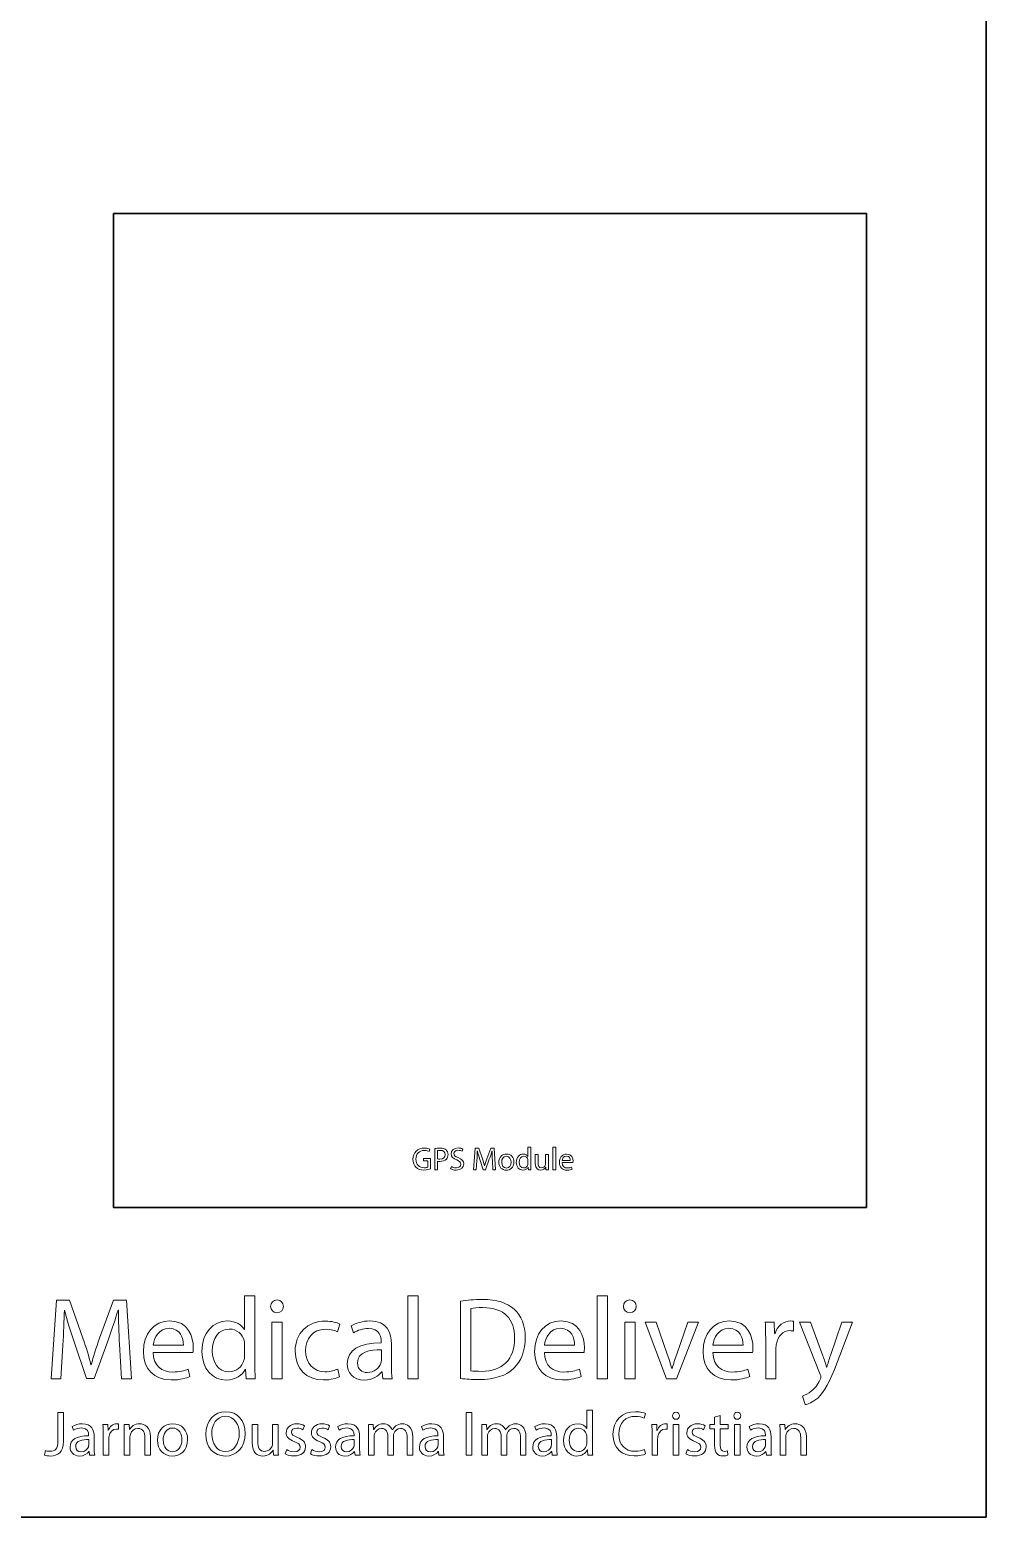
# Model space of a CAD drawing. Header units: inches. Extents: x -1.4 to 80.6, y -99 to -0.2.
# Drawn here: x 48.88 to 80.63, y -98.95 to -49.57 of the extents above; entities that cross this region are included whole.
import ezdxf

# ---------------------------------------------------------------- set-up
doc = ezdxf.new("R2010")
doc.units = ezdxf.units.IN
doc.header["$MEASUREMENT"] = 0
doc.layers.add('Laag 1', color=7, linetype='Continuous')

msp = doc.modelspace()

# ---------------------------------------------------------------- linework, layer by layer
at = {"layer": 'Laag 1', "color": 7, "lineweight": 35, "true_color": 0xffffff}
msp.add_lwpolyline([(80.635, -98.954), (-1.411, -98.954), (-1.411, -0.176), (80.635, -0.176), (80.635, -98.954)], dxfattribs=at)
at = {"layer": 'Laag 1', "color": 1, "lineweight": 35, "true_color": 0xff0000}
msp.add_lwpolyline([(76.661, -88.67), (51.661, -88.67), (51.661, -55.67), (76.661, -55.67), (76.661, -88.67)], dxfattribs=at)
at = {"layer": 'Laag 1', "color": 1, "lineweight": 18, "true_color": 0xff0000}
for points in [[(66.248, -86.667), (66.342, -86.667), (66.342, -87.42), (66.248, -87.42), (66.248, -86.667)], [(61.433, -91.602), (61.775, -91.602), (61.775, -94.358), (61.433, -94.358), (61.433, -91.602)], [(67.715, -91.602), (68.057, -91.602), (68.057, -94.358), (67.715, -94.358), (67.715, -91.602)], [(56.916, -94.358), (56.916, -92.48), (57.258, -92.48), (57.258, -94.358), (56.916, -94.358)], [(68.631, -94.358), (68.631, -92.48), (68.973, -92.48), (68.973, -94.358), (68.631, -94.358)], [(63.553, -95.472), (63.553, -96.898), (63.369, -96.898), (63.369, -95.472), (63.553, -95.472)], [(70.24, -96.898), (70.24, -95.874), (70.426, -95.874), (70.426, -96.898), (70.24, -96.898)], [(72.274, -96.898), (72.274, -95.874), (72.46, -95.874), (72.46, -96.898), (72.274, -96.898)]]:
    msp.add_lwpolyline(points, dxfattribs=at)
for points, knots in [([(62.185, -87.388), (62.143, -87.403), (62.062, -87.427), (61.965, -87.427), (61.857, -87.427), (61.768, -87.4), (61.698, -87.333), (61.636, -87.273), (61.598, -87.178), (61.598, -87.067), (61.599, -86.853), (61.745, -86.698), (61.985, -86.698), (62.068, -86.698), (62.132, -86.715), (62.163, -86.73), (62.163, -86.73), (62.141, -86.806), (62.141, -86.806), (62.103, -86.789), (62.055, -86.775), (61.983, -86.775), (61.809, -86.775), (61.696, -86.883), (61.696, -87.062), (61.696, -87.244), (61.805, -87.351), (61.971, -87.351), (62.032, -87.351), (62.073, -87.342), (62.094, -87.332), (62.094, -87.332), (62.094, -87.119), (62.094, -87.119), (62.094, -87.119), (61.949, -87.119), (61.949, -87.119), (61.949, -87.119), (61.949, -87.044), (61.949, -87.044), (61.949, -87.044), (62.185, -87.044), (62.185, -87.044), (62.185, -87.044), (62.185, -87.388), (62.185, -87.388)], [0, 0, 0, 0, 1, 1, 1, 2, 2, 2, 3, 3, 3, 4, 4, 4, 5, 5, 5, 6, 6, 6, 7, 7, 7, 8, 8, 8, 9, 9, 9, 10, 10, 10, 11, 11, 11, 12, 12, 12, 13, 13, 13, 14, 14, 14, 15, 15, 15, 15]), ([(62.324, -86.713), (62.369, -86.706), (62.427, -86.7), (62.501, -86.7), (62.592, -86.7), (62.659, -86.721), (62.702, -86.759), (62.741, -86.793), (62.764, -86.845), (62.764, -86.908), (62.764, -86.973), (62.745, -87.024), (62.709, -87.061), (62.66, -87.113), (62.581, -87.14), (62.491, -87.14), (62.463, -87.14), (62.438, -87.139), (62.416, -87.133), (62.416, -87.133), (62.416, -87.42), (62.416, -87.42), (62.416, -87.42), (62.324, -87.42), (62.324, -87.42), (62.324, -87.42), (62.324, -86.713), (62.324, -86.713)], [0, 0, 0, 0, 1, 1, 1, 2, 2, 2, 3, 3, 3, 4, 4, 4, 5, 5, 5, 6, 6, 6, 7, 7, 7, 8, 8, 8, 9, 9, 9, 9]), ([(62.416, -87.058), (62.437, -87.063), (62.462, -87.065), (62.493, -87.065), (62.604, -87.065), (62.672, -87.011), (62.672, -86.913), (62.672, -86.818), (62.605, -86.773), (62.503, -86.773), (62.463, -86.773), (62.432, -86.776), (62.416, -86.78), (62.416, -86.78), (62.416, -87.058), (62.416, -87.058)], [0, 0, 0, 0, 1, 1, 1, 2, 2, 2, 3, 3, 3, 4, 4, 4, 5, 5, 5, 5]), ([(62.875, -87.307), (62.916, -87.333), (62.976, -87.354), (63.04, -87.354), (63.134, -87.354), (63.189, -87.304), (63.189, -87.232), (63.189, -87.165), (63.151, -87.127), (63.055, -87.09), (62.938, -87.049), (62.866, -86.988), (62.866, -86.887), (62.866, -86.776), (62.958, -86.693), (63.097, -86.693), (63.17, -86.693), (63.223, -86.71), (63.255, -86.728), (63.255, -86.728), (63.23, -86.804), (63.23, -86.804), (63.206, -86.791), (63.159, -86.77), (63.094, -86.77), (62.997, -86.77), (62.959, -86.828), (62.959, -86.877), (62.959, -86.944), (63.003, -86.976), (63.101, -87.014), (63.222, -87.061), (63.284, -87.12), (63.284, -87.225), (63.284, -87.335), (63.202, -87.43), (63.034, -87.43), (62.965, -87.43), (62.889, -87.41), (62.851, -87.384), (62.851, -87.384), (62.875, -87.307), (62.875, -87.307)], [0, 0, 0, 0, 1, 1, 1, 2, 2, 2, 3, 3, 3, 4, 4, 4, 5, 5, 5, 6, 6, 6, 7, 7, 7, 8, 8, 8, 9, 9, 9, 10, 10, 10, 11, 11, 11, 12, 12, 12, 13, 13, 13, 14, 14, 14, 14]), ([(64.236, -87.106), (64.23, -87.006), (64.224, -86.886), (64.225, -86.797), (64.225, -86.797), (64.222, -86.797), (64.222, -86.797), (64.197, -86.881), (64.168, -86.97), (64.132, -87.069), (64.132, -87.069), (64.006, -87.416), (64.006, -87.416), (64.006, -87.416), (63.935, -87.416), (63.935, -87.416), (63.935, -87.416), (63.82, -87.075), (63.82, -87.075), (63.786, -86.974), (63.757, -86.882), (63.737, -86.797), (63.737, -86.797), (63.735, -86.797), (63.735, -86.797), (63.733, -86.886), (63.728, -87.006), (63.721, -87.113), (63.721, -87.113), (63.702, -87.42), (63.702, -87.42), (63.702, -87.42), (63.614, -87.42), (63.614, -87.42), (63.614, -87.42), (63.664, -86.705), (63.664, -86.705), (63.664, -86.705), (63.782, -86.705), (63.782, -86.705), (63.782, -86.705), (63.904, -87.051), (63.904, -87.051), (63.933, -87.139), (63.958, -87.217), (63.976, -87.291), (63.976, -87.291), (63.979, -87.291), (63.979, -87.291), (63.997, -87.219), (64.022, -87.141), (64.054, -87.051), (64.054, -87.051), (64.182, -86.705), (64.182, -86.705), (64.182, -86.705), (64.299, -86.705), (64.299, -86.705), (64.299, -86.705), (64.344, -87.42), (64.344, -87.42), (64.344, -87.42), (64.254, -87.42), (64.254, -87.42), (64.254, -87.42), (64.236, -87.106), (64.236, -87.106)], [0, 0, 0, 0, 1, 1, 1, 2, 2, 2, 3, 3, 3, 4, 4, 4, 5, 5, 5, 6, 6, 6, 7, 7, 7, 8, 8, 8, 9, 9, 9, 10, 10, 10, 11, 11, 11, 12, 12, 12, 13, 13, 13, 14, 14, 14, 15, 15, 15, 16, 16, 16, 17, 17, 17, 18, 18, 18, 19, 19, 19, 20, 20, 20, 21, 21, 21, 22, 22, 22, 22]), ([(64.952, -87.159), (64.952, -87.349), (64.82, -87.431), (64.696, -87.431), (64.557, -87.431), (64.45, -87.329), (64.45, -87.167), (64.45, -86.996), (64.563, -86.895), (64.705, -86.895), (64.852, -86.895), (64.952, -87.002), (64.952, -87.159)], [0, 0, 0, 0, 1, 1, 1, 2, 2, 2, 3, 3, 3, 4, 4, 4, 4]), ([(65.512, -86.667), (65.512, -86.667), (65.512, -87.287), (65.512, -87.287), (65.512, -87.333), (65.513, -87.384), (65.516, -87.42), (65.516, -87.42), (65.432, -87.42), (65.432, -87.42), (65.432, -87.42), (65.428, -87.33), (65.428, -87.33), (65.428, -87.33), (65.426, -87.33), (65.426, -87.33), (65.397, -87.388), (65.335, -87.431), (65.251, -87.431), (65.127, -87.431), (65.031, -87.326), (65.031, -87.171), (65.03, -87), (65.136, -86.895), (65.261, -86.895), (65.34, -86.895), (65.393, -86.932), (65.416, -86.973), (65.416, -86.973), (65.418, -86.973), (65.418, -86.973), (65.418, -86.973), (65.418, -86.667), (65.418, -86.667), (65.418, -86.667), (65.512, -86.667), (65.512, -86.667)], [0, 0, 0, 0, 1, 1, 1, 2, 2, 2, 3, 3, 3, 4, 4, 4, 5, 5, 5, 6, 6, 6, 7, 7, 7, 8, 8, 8, 9, 9, 9, 10, 10, 10, 11, 11, 11, 12, 12, 12, 12]), ([(66.095, -87.28), (66.095, -87.333), (66.096, -87.379), (66.099, -87.42), (66.099, -87.42), (66.016, -87.42), (66.016, -87.42), (66.016, -87.42), (66.011, -87.336), (66.011, -87.336), (66.011, -87.336), (66.009, -87.336), (66.009, -87.336), (65.984, -87.377), (65.93, -87.431), (65.839, -87.431), (65.759, -87.431), (65.662, -87.387), (65.662, -87.206), (65.662, -87.206), (65.662, -86.906), (65.662, -86.906), (65.662, -86.906), (65.756, -86.906), (65.756, -86.906), (65.756, -86.906), (65.756, -87.191), (65.756, -87.191), (65.756, -87.288), (65.785, -87.354), (65.87, -87.354), (65.933, -87.354), (65.976, -87.31), (65.993, -87.269), (65.998, -87.255), (66.001, -87.238), (66.001, -87.221), (66.001, -87.221), (66.001, -86.906), (66.001, -86.906), (66.001, -86.906), (66.095, -86.906), (66.095, -86.906), (66.095, -86.906), (66.095, -87.28), (66.095, -87.28)], [0, 0, 0, 0, 1, 1, 1, 2, 2, 2, 3, 3, 3, 4, 4, 4, 5, 5, 5, 6, 6, 6, 7, 7, 7, 8, 8, 8, 9, 9, 9, 10, 10, 10, 11, 11, 11, 12, 12, 12, 13, 13, 13, 14, 14, 14, 15, 15, 15, 15]), ([(66.55, -87.18), (66.552, -87.306), (66.633, -87.358), (66.726, -87.358), (66.793, -87.358), (66.833, -87.347), (66.868, -87.332), (66.868, -87.332), (66.884, -87.398), (66.884, -87.398), (66.851, -87.413), (66.795, -87.43), (66.713, -87.43), (66.555, -87.43), (66.461, -87.326), (66.461, -87.172), (66.461, -87.017), (66.552, -86.895), (66.702, -86.895), (66.869, -86.895), (66.914, -87.042), (66.914, -87.136), (66.914, -87.156), (66.912, -87.171), (66.911, -87.18), (66.911, -87.18), (66.55, -87.18), (66.55, -87.18)], [0, 0, 0, 0, 1, 1, 1, 2, 2, 2, 3, 3, 3, 4, 4, 4, 5, 5, 5, 6, 6, 6, 7, 7, 7, 8, 8, 8, 9, 9, 9, 9]), ([(64.545, -87.164), (64.545, -87.276), (64.609, -87.361), (64.701, -87.361), (64.79, -87.361), (64.857, -87.278), (64.857, -87.162), (64.857, -87.075), (64.813, -86.965), (64.703, -86.965), (64.592, -86.965), (64.545, -87.067), (64.545, -87.164)], [0, 0, 0, 0, 1, 1, 1, 2, 2, 2, 3, 3, 3, 4, 4, 4, 4]), ([(65.418, -87.115), (65.418, -87.104), (65.417, -87.088), (65.414, -87.076), (65.4, -87.017), (65.35, -86.968), (65.28, -86.968), (65.183, -86.968), (65.126, -87.053), (65.126, -87.166), (65.126, -87.27), (65.177, -87.356), (65.277, -87.356), (65.34, -87.356), (65.397, -87.315), (65.414, -87.245), (65.417, -87.232), (65.418, -87.219), (65.418, -87.204), (65.418, -87.204), (65.418, -87.115), (65.418, -87.115)], [0, 0, 0, 0, 1, 1, 1, 2, 2, 2, 3, 3, 3, 4, 4, 4, 5, 5, 5, 6, 6, 6, 7, 7, 7, 7]), ([(66.824, -87.113), (66.825, -87.054), (66.799, -86.961), (66.694, -86.961), (66.6, -86.961), (66.559, -87.049), (66.551, -87.113), (66.551, -87.113), (66.824, -87.113), (66.824, -87.113)], [0, 0, 0, 0, 1, 1, 1, 2, 2, 2, 3, 3, 3, 3]), ([(51.856, -93.209), (51.837, -92.844), (51.814, -92.406), (51.818, -92.08), (51.818, -92.08), (51.806, -92.08), (51.806, -92.08), (51.717, -92.387), (51.608, -92.712), (51.476, -93.073), (51.476, -93.073), (51.014, -94.343), (51.014, -94.343), (51.014, -94.343), (50.758, -94.343), (50.758, -94.343), (50.758, -94.343), (50.335, -93.097), (50.335, -93.097), (50.211, -92.728), (50.106, -92.39), (50.032, -92.08), (50.032, -92.08), (50.025, -92.08), (50.025, -92.08), (50.017, -92.406), (49.997, -92.844), (49.974, -93.236), (49.974, -93.236), (49.904, -94.358), (49.904, -94.358), (49.904, -94.358), (49.582, -94.358), (49.582, -94.358), (49.582, -94.358), (49.764, -91.742), (49.764, -91.742), (49.764, -91.742), (50.195, -91.742), (50.195, -91.742), (50.195, -91.742), (50.642, -93.008), (50.642, -93.008), (50.75, -93.33), (50.84, -93.617), (50.905, -93.889), (50.905, -93.889), (50.917, -93.889), (50.917, -93.889), (50.983, -93.625), (51.076, -93.337), (51.193, -93.008), (51.193, -93.008), (51.659, -91.742), (51.659, -91.742), (51.659, -91.742), (52.089, -91.742), (52.089, -91.742), (52.089, -91.742), (52.252, -94.358), (52.252, -94.358), (52.252, -94.358), (51.922, -94.358), (51.922, -94.358), (51.922, -94.358), (51.856, -93.209), (51.856, -93.209)], [0, 0, 0, 0, 1, 1, 1, 2, 2, 2, 3, 3, 3, 4, 4, 4, 5, 5, 5, 6, 6, 6, 7, 7, 7, 8, 8, 8, 9, 9, 9, 10, 10, 10, 11, 11, 11, 12, 12, 12, 13, 13, 13, 14, 14, 14, 15, 15, 15, 16, 16, 16, 17, 17, 17, 18, 18, 18, 19, 19, 19, 20, 20, 20, 21, 21, 21, 22, 22, 22, 22]), ([(56.35, -91.602), (56.35, -91.602), (56.35, -93.873), (56.35, -93.873), (56.35, -94.04), (56.354, -94.23), (56.365, -94.358), (56.365, -94.358), (56.059, -94.358), (56.059, -94.358), (56.059, -94.358), (56.043, -94.032), (56.043, -94.032), (56.043, -94.032), (56.036, -94.032), (56.036, -94.032), (55.931, -94.242), (55.702, -94.401), (55.395, -94.401), (54.941, -94.401), (54.592, -94.017), (54.592, -93.446), (54.588, -92.821), (54.976, -92.437), (55.434, -92.437), (55.721, -92.437), (55.915, -92.573), (56.001, -92.724), (56.001, -92.724), (56.008, -92.724), (56.008, -92.724), (56.008, -92.724), (56.008, -91.602), (56.008, -91.602), (56.008, -91.602), (56.35, -91.602), (56.35, -91.602)], [0, 0, 0, 0, 1, 1, 1, 2, 2, 2, 3, 3, 3, 4, 4, 4, 5, 5, 5, 6, 6, 6, 7, 7, 7, 8, 8, 8, 9, 9, 9, 10, 10, 10, 11, 11, 11, 12, 12, 12, 12]), ([(57.296, -91.952), (57.301, -92.068), (57.215, -92.162), (57.079, -92.162), (56.959, -92.162), (56.873, -92.068), (56.873, -91.952), (56.873, -91.832), (56.963, -91.739), (57.087, -91.739), (57.215, -91.739), (57.296, -91.832), (57.296, -91.952)], [0, 0, 0, 0, 1, 1, 1, 2, 2, 2, 3, 3, 3, 4, 4, 4, 4]), ([(63.183, -91.777), (63.389, -91.746), (63.633, -91.723), (63.901, -91.723), (64.386, -91.723), (64.732, -91.835), (64.961, -92.049), (65.194, -92.263), (65.329, -92.565), (65.329, -92.988), (65.329, -93.415), (65.197, -93.764), (64.953, -94.005), (64.709, -94.25), (64.305, -94.382), (63.796, -94.382), (63.556, -94.382), (63.354, -94.37), (63.183, -94.35), (63.183, -94.35), (63.183, -91.777), (63.183, -91.777)], [0, 0, 0, 0, 1, 1, 1, 2, 2, 2, 3, 3, 3, 4, 4, 4, 5, 5, 5, 6, 6, 6, 7, 7, 7, 7]), ([(69.011, -91.952), (69.016, -92.068), (68.93, -92.162), (68.794, -92.162), (68.674, -92.162), (68.588, -92.068), (68.588, -91.952), (68.588, -91.832), (68.678, -91.739), (68.802, -91.739), (68.93, -91.739), (69.011, -91.832), (69.011, -91.952)], [0, 0, 0, 0, 1, 1, 1, 2, 2, 2, 3, 3, 3, 4, 4, 4, 4]), ([(63.521, -94.09), (63.606, -94.106), (63.73, -94.11), (63.862, -94.11), (64.584, -94.11), (64.976, -93.706), (64.976, -93), (64.98, -92.383), (64.631, -91.991), (63.917, -91.991), (63.742, -91.991), (63.61, -92.006), (63.521, -92.025), (63.521, -92.025), (63.521, -94.09), (63.521, -94.09)], [0, 0, 0, 0, 1, 1, 1, 2, 2, 2, 3, 3, 3, 4, 4, 4, 5, 5, 5, 5]), ([(52.974, -93.481), (52.981, -93.943), (53.276, -94.133), (53.618, -94.133), (53.862, -94.133), (54.01, -94.09), (54.138, -94.036), (54.138, -94.036), (54.196, -94.281), (54.196, -94.281), (54.076, -94.335), (53.87, -94.397), (53.571, -94.397), (52.993, -94.397), (52.648, -94.017), (52.648, -93.45), (52.648, -92.883), (52.981, -92.437), (53.529, -92.437), (54.142, -92.437), (54.305, -92.976), (54.305, -93.322), (54.305, -93.392), (54.297, -93.446), (54.293, -93.481), (54.293, -93.481), (52.974, -93.481), (52.974, -93.481)], [0, 0, 0, 0, 1, 1, 1, 2, 2, 2, 3, 3, 3, 4, 4, 4, 5, 5, 5, 6, 6, 6, 7, 7, 7, 8, 8, 8, 9, 9, 9, 9]), ([(53.975, -93.236), (53.979, -93.019), (53.886, -92.681), (53.502, -92.681), (53.156, -92.681), (53.005, -93), (52.977, -93.236), (52.977, -93.236), (53.975, -93.236), (53.975, -93.236)], [0, 0, 0, 0, 1, 1, 1, 2, 2, 2, 3, 3, 3, 3]), ([(56.008, -93.244), (56.008, -93.202), (56.005, -93.143), (55.993, -93.101), (55.942, -92.883), (55.756, -92.705), (55.5, -92.705), (55.147, -92.705), (54.937, -93.015), (54.937, -93.431), (54.937, -93.811), (55.123, -94.125), (55.492, -94.125), (55.721, -94.125), (55.931, -93.974), (55.993, -93.718), (56.005, -93.671), (56.008, -93.625), (56.008, -93.57), (56.008, -93.57), (56.008, -93.244), (56.008, -93.244)], [0, 0, 0, 0, 1, 1, 1, 2, 2, 2, 3, 3, 3, 4, 4, 4, 5, 5, 5, 6, 6, 6, 7, 7, 7, 7]), ([(59.163, -94.288), (59.074, -94.335), (58.876, -94.397), (58.624, -94.397), (58.057, -94.397), (57.688, -94.013), (57.688, -93.438), (57.688, -92.86), (58.084, -92.441), (58.698, -92.441), (58.899, -92.441), (59.078, -92.491), (59.171, -92.538), (59.171, -92.538), (59.093, -92.802), (59.093, -92.802), (59.012, -92.755), (58.884, -92.712), (58.698, -92.712), (58.267, -92.712), (58.034, -93.031), (58.034, -93.423), (58.034, -93.858), (58.313, -94.125), (58.686, -94.125), (58.88, -94.125), (59.008, -94.075), (59.105, -94.032), (59.105, -94.032), (59.163, -94.288), (59.163, -94.288)], [0, 0, 0, 0, 1, 1, 1, 2, 2, 2, 3, 3, 3, 4, 4, 4, 5, 5, 5, 6, 6, 6, 7, 7, 7, 8, 8, 8, 9, 9, 9, 10, 10, 10, 10]), ([(60.603, -94.358), (60.603, -94.358), (60.576, -94.121), (60.576, -94.121), (60.576, -94.121), (60.564, -94.121), (60.564, -94.121), (60.459, -94.269), (60.257, -94.401), (59.99, -94.401), (59.609, -94.401), (59.415, -94.133), (59.415, -93.861), (59.415, -93.407), (59.819, -93.159), (60.545, -93.163), (60.545, -93.163), (60.545, -93.124), (60.545, -93.124), (60.545, -92.969), (60.502, -92.689), (60.118, -92.689), (59.943, -92.689), (59.761, -92.744), (59.629, -92.829), (59.629, -92.829), (59.551, -92.604), (59.551, -92.604), (59.706, -92.503), (59.932, -92.437), (60.168, -92.437), (60.743, -92.437), (60.882, -92.829), (60.882, -93.205), (60.882, -93.205), (60.882, -93.908), (60.882, -93.908), (60.882, -94.071), (60.89, -94.23), (60.913, -94.358), (60.913, -94.358), (60.603, -94.358), (60.603, -94.358)], [0, 0, 0, 0, 1, 1, 1, 2, 2, 2, 3, 3, 3, 4, 4, 4, 5, 5, 5, 6, 6, 6, 7, 7, 7, 8, 8, 8, 9, 9, 9, 10, 10, 10, 11, 11, 11, 12, 12, 12, 13, 13, 13, 14, 14, 14, 14]), ([(65.962, -93.481), (65.969, -93.943), (66.264, -94.133), (66.606, -94.133), (66.85, -94.133), (66.998, -94.09), (67.126, -94.036), (67.126, -94.036), (67.184, -94.281), (67.184, -94.281), (67.064, -94.335), (66.858, -94.397), (66.559, -94.397), (65.981, -94.397), (65.636, -94.017), (65.636, -93.45), (65.636, -92.883), (65.969, -92.437), (66.517, -92.437), (67.13, -92.437), (67.293, -92.976), (67.293, -93.322), (67.293, -93.392), (67.285, -93.446), (67.281, -93.481), (67.281, -93.481), (65.962, -93.481), (65.962, -93.481)], [0, 0, 0, 0, 1, 1, 1, 2, 2, 2, 3, 3, 3, 4, 4, 4, 5, 5, 5, 6, 6, 6, 7, 7, 7, 8, 8, 8, 9, 9, 9, 9]), ([(66.963, -93.236), (66.967, -93.019), (66.874, -92.681), (66.49, -92.681), (66.144, -92.681), (65.993, -93), (65.966, -93.236), (65.966, -93.236), (66.963, -93.236), (66.963, -93.236)], [0, 0, 0, 0, 1, 1, 1, 2, 2, 2, 3, 3, 3, 3]), ([(69.671, -92.48), (69.671, -92.48), (70.04, -93.535), (70.04, -93.535), (70.102, -93.706), (70.152, -93.861), (70.191, -94.017), (70.191, -94.017), (70.203, -94.017), (70.203, -94.017), (70.246, -93.861), (70.3, -93.706), (70.362, -93.535), (70.362, -93.535), (70.727, -92.48), (70.727, -92.48), (70.727, -92.48), (71.084, -92.48), (71.084, -92.48), (71.084, -92.48), (70.347, -94.358), (70.347, -94.358), (70.347, -94.358), (70.021, -94.358), (70.021, -94.358), (70.021, -94.358), (69.306, -92.48), (69.306, -92.48), (69.306, -92.48), (69.671, -92.48), (69.671, -92.48)], [0, 0, 0, 0, 1, 1, 1, 2, 2, 2, 3, 3, 3, 4, 4, 4, 5, 5, 5, 6, 6, 6, 7, 7, 7, 8, 8, 8, 9, 9, 9, 10, 10, 10, 10]), ([(71.557, -93.481), (71.565, -93.943), (71.86, -94.133), (72.202, -94.133), (72.446, -94.133), (72.593, -94.09), (72.721, -94.036), (72.721, -94.036), (72.78, -94.281), (72.78, -94.281), (72.659, -94.335), (72.454, -94.397), (72.155, -94.397), (71.577, -94.397), (71.231, -94.017), (71.231, -93.45), (71.231, -92.883), (71.565, -92.437), (72.112, -92.437), (72.725, -92.437), (72.889, -92.976), (72.889, -93.322), (72.889, -93.392), (72.881, -93.446), (72.877, -93.481), (72.877, -93.481), (71.557, -93.481), (71.557, -93.481)], [0, 0, 0, 0, 1, 1, 1, 2, 2, 2, 3, 3, 3, 4, 4, 4, 5, 5, 5, 6, 6, 6, 7, 7, 7, 8, 8, 8, 9, 9, 9, 9]), ([(72.559, -93.236), (72.562, -93.019), (72.469, -92.681), (72.085, -92.681), (71.74, -92.681), (71.588, -93), (71.561, -93.236), (71.561, -93.236), (72.559, -93.236), (72.559, -93.236)], [0, 0, 0, 0, 1, 1, 1, 2, 2, 2, 3, 3, 3, 3]), ([(73.311, -93.066), (73.311, -92.844), (73.307, -92.654), (73.296, -92.48), (73.296, -92.48), (73.595, -92.48), (73.595, -92.48), (73.595, -92.48), (73.607, -92.849), (73.607, -92.849), (73.607, -92.849), (73.622, -92.849), (73.622, -92.849), (73.707, -92.596), (73.913, -92.437), (74.142, -92.437), (74.181, -92.437), (74.208, -92.441), (74.239, -92.449), (74.239, -92.449), (74.239, -92.771), (74.239, -92.771), (74.204, -92.763), (74.169, -92.759), (74.123, -92.759), (73.882, -92.759), (73.711, -92.942), (73.665, -93.198), (73.657, -93.244), (73.649, -93.298), (73.649, -93.357), (73.649, -93.357), (73.649, -94.358), (73.649, -94.358), (73.649, -94.358), (73.311, -94.358), (73.311, -94.358), (73.311, -94.358), (73.311, -93.066), (73.311, -93.066)], [0, 0, 0, 0, 1, 1, 1, 2, 2, 2, 3, 3, 3, 4, 4, 4, 5, 5, 5, 6, 6, 6, 7, 7, 7, 8, 8, 8, 9, 9, 9, 10, 10, 10, 11, 11, 11, 12, 12, 12, 13, 13, 13, 13]), ([(74.801, -92.48), (74.801, -92.48), (75.213, -93.59), (75.213, -93.59), (75.255, -93.714), (75.302, -93.861), (75.333, -93.974), (75.333, -93.974), (75.341, -93.974), (75.341, -93.974), (75.376, -93.861), (75.415, -93.718), (75.461, -93.582), (75.461, -93.582), (75.834, -92.48), (75.834, -92.48), (75.834, -92.48), (76.194, -92.48), (76.194, -92.48), (76.194, -92.48), (75.682, -93.819), (75.682, -93.819), (75.438, -94.463), (75.271, -94.793), (75.038, -94.995), (74.871, -95.142), (74.704, -95.2), (74.619, -95.216), (74.619, -95.216), (74.534, -94.929), (74.534, -94.929), (74.619, -94.901), (74.731, -94.847), (74.832, -94.762), (74.925, -94.688), (75.042, -94.556), (75.12, -94.382), (75.135, -94.346), (75.147, -94.319), (75.147, -94.3), (75.147, -94.281), (75.139, -94.253), (75.123, -94.211), (75.123, -94.211), (74.429, -92.48), (74.429, -92.48), (74.429, -92.48), (74.801, -92.48), (74.801, -92.48)], [0, 0, 0, 0, 1, 1, 1, 2, 2, 2, 3, 3, 3, 4, 4, 4, 5, 5, 5, 6, 6, 6, 7, 7, 7, 8, 8, 8, 9, 9, 9, 10, 10, 10, 11, 11, 11, 12, 12, 12, 13, 13, 13, 14, 14, 14, 15, 15, 15, 16, 16, 16, 16]), ([(60.552, -93.399), (60.18, -93.392), (59.757, -93.458), (59.757, -93.822), (59.757, -94.044), (59.904, -94.149), (60.079, -94.149), (60.323, -94.149), (60.479, -93.993), (60.533, -93.834), (60.545, -93.799), (60.552, -93.76), (60.552, -93.726), (60.552, -93.726), (60.552, -93.399), (60.552, -93.399)], [0, 0, 0, 0, 1, 1, 1, 2, 2, 2, 3, 3, 3, 4, 4, 4, 5, 5, 5, 5]), ([(49.81, -95.472), (49.81, -95.472), (49.994, -95.472), (49.994, -95.472), (49.994, -95.472), (49.994, -96.427), (49.994, -96.427), (49.994, -96.805), (49.808, -96.922), (49.562, -96.922), (49.494, -96.922), (49.412, -96.907), (49.365, -96.888), (49.365, -96.888), (49.393, -96.737), (49.393, -96.737), (49.431, -96.752), (49.486, -96.765), (49.547, -96.765), (49.712, -96.765), (49.81, -96.691), (49.81, -96.412), (49.81, -96.412), (49.81, -95.472), (49.81, -95.472)], [0, 0, 0, 0, 1, 1, 1, 2, 2, 2, 3, 3, 3, 4, 4, 4, 5, 5, 5, 6, 6, 6, 7, 7, 7, 8, 8, 8, 8]), ([(56.026, -96.171), (56.026, -96.661), (55.728, -96.922), (55.364, -96.922), (54.987, -96.922), (54.723, -96.63), (54.723, -96.198), (54.723, -95.745), (55.004, -95.449), (55.385, -95.449), (55.774, -95.449), (56.026, -95.747), (56.026, -96.171)], [0, 0, 0, 0, 1, 1, 1, 2, 2, 2, 3, 3, 3, 4, 4, 4, 4]), ([(54.919, -96.194), (54.919, -96.498), (55.084, -96.771), (55.374, -96.771), (55.666, -96.771), (55.831, -96.503), (55.831, -96.179), (55.831, -95.895), (55.683, -95.599), (55.376, -95.599), (55.072, -95.599), (54.919, -95.881), (54.919, -96.194)], [0, 0, 0, 0, 1, 1, 1, 2, 2, 2, 3, 3, 3, 4, 4, 4, 4]), ([(67.56, -95.396), (67.56, -95.396), (67.56, -96.634), (67.56, -96.634), (67.56, -96.725), (67.562, -96.828), (67.568, -96.898), (67.568, -96.898), (67.401, -96.898), (67.401, -96.898), (67.401, -96.898), (67.393, -96.72), (67.393, -96.72), (67.393, -96.72), (67.388, -96.72), (67.388, -96.72), (67.331, -96.835), (67.207, -96.922), (67.039, -96.922), (66.792, -96.922), (66.601, -96.712), (66.601, -96.401), (66.599, -96.06), (66.811, -95.851), (67.061, -95.851), (67.217, -95.851), (67.323, -95.925), (67.369, -96.008), (67.369, -96.008), (67.374, -96.008), (67.374, -96.008), (67.374, -96.008), (67.374, -95.396), (67.374, -95.396), (67.374, -95.396), (67.56, -95.396), (67.56, -95.396)], [0, 0, 0, 0, 1, 1, 1, 2, 2, 2, 3, 3, 3, 4, 4, 4, 5, 5, 5, 6, 6, 6, 7, 7, 7, 8, 8, 8, 9, 9, 9, 10, 10, 10, 11, 11, 11, 12, 12, 12, 12]), ([(69.32, -96.852), (69.253, -96.885), (69.117, -96.919), (68.944, -96.919), (68.542, -96.919), (68.239, -96.666), (68.239, -96.198), (68.239, -95.752), (68.542, -95.449), (68.984, -95.449), (69.162, -95.449), (69.274, -95.487), (69.323, -95.513), (69.323, -95.513), (69.278, -95.663), (69.278, -95.663), (69.208, -95.629), (69.109, -95.604), (68.99, -95.604), (68.656, -95.604), (68.434, -95.817), (68.434, -96.192), (68.434, -96.541), (68.635, -96.765), (68.982, -96.765), (69.094, -96.765), (69.208, -96.742), (69.282, -96.706), (69.282, -96.706), (69.32, -96.852), (69.32, -96.852)], [0, 0, 0, 0, 1, 1, 1, 2, 2, 2, 3, 3, 3, 4, 4, 4, 5, 5, 5, 6, 6, 6, 7, 7, 7, 8, 8, 8, 9, 9, 9, 10, 10, 10, 10]), ([(70.447, -95.587), (70.449, -95.65), (70.403, -95.701), (70.329, -95.701), (70.263, -95.701), (70.217, -95.65), (70.217, -95.587), (70.217, -95.521), (70.265, -95.47), (70.333, -95.47), (70.403, -95.47), (70.447, -95.521), (70.447, -95.587)], [0, 0, 0, 0, 1, 1, 1, 2, 2, 2, 3, 3, 3, 4, 4, 4, 4]), ([(71.798, -95.58), (71.798, -95.58), (71.798, -95.874), (71.798, -95.874), (71.798, -95.874), (72.064, -95.874), (72.064, -95.874), (72.064, -95.874), (72.064, -96.016), (72.064, -96.016), (72.064, -96.016), (71.798, -96.016), (71.798, -96.016), (71.798, -96.016), (71.798, -96.568), (71.798, -96.568), (71.798, -96.695), (71.834, -96.767), (71.937, -96.767), (71.986, -96.767), (72.022, -96.761), (72.045, -96.754), (72.045, -96.754), (72.053, -96.894), (72.053, -96.894), (72.018, -96.909), (71.96, -96.919), (71.888, -96.919), (71.802, -96.919), (71.732, -96.892), (71.688, -96.841), (71.635, -96.786), (71.616, -96.695), (71.616, -96.574), (71.616, -96.574), (71.616, -96.016), (71.616, -96.016), (71.616, -96.016), (71.457, -96.016), (71.457, -96.016), (71.457, -96.016), (71.457, -95.874), (71.457, -95.874), (71.457, -95.874), (71.616, -95.874), (71.616, -95.874), (71.616, -95.874), (71.616, -95.629), (71.616, -95.629), (71.616, -95.629), (71.798, -95.58), (71.798, -95.58)], [0, 0, 0, 0, 1, 1, 1, 2, 2, 2, 3, 3, 3, 4, 4, 4, 5, 5, 5, 6, 6, 6, 7, 7, 7, 8, 8, 8, 9, 9, 9, 10, 10, 10, 11, 11, 11, 12, 12, 12, 13, 13, 13, 14, 14, 14, 15, 15, 15, 16, 16, 16, 17, 17, 17, 17]), ([(72.481, -95.587), (72.483, -95.65), (72.437, -95.701), (72.363, -95.701), (72.297, -95.701), (72.251, -95.65), (72.251, -95.587), (72.251, -95.521), (72.299, -95.47), (72.367, -95.47), (72.437, -95.47), (72.481, -95.521), (72.481, -95.587)], [0, 0, 0, 0, 1, 1, 1, 2, 2, 2, 3, 3, 3, 4, 4, 4, 4]), ([(50.862, -96.898), (50.862, -96.898), (50.847, -96.769), (50.847, -96.769), (50.847, -96.769), (50.841, -96.769), (50.841, -96.769), (50.783, -96.85), (50.673, -96.922), (50.527, -96.922), (50.32, -96.922), (50.214, -96.776), (50.214, -96.627), (50.214, -96.38), (50.434, -96.245), (50.83, -96.247), (50.83, -96.247), (50.83, -96.225), (50.83, -96.225), (50.83, -96.141), (50.807, -95.989), (50.597, -95.989), (50.502, -95.989), (50.402, -96.018), (50.331, -96.065), (50.331, -96.065), (50.288, -95.942), (50.288, -95.942), (50.373, -95.887), (50.495, -95.851), (50.625, -95.851), (50.938, -95.851), (51.014, -96.065), (51.014, -96.27), (51.014, -96.27), (51.014, -96.653), (51.014, -96.653), (51.014, -96.742), (51.018, -96.828), (51.031, -96.898), (51.031, -96.898), (50.862, -96.898), (50.862, -96.898)], [0, 0, 0, 0, 1, 1, 1, 2, 2, 2, 3, 3, 3, 4, 4, 4, 5, 5, 5, 6, 6, 6, 7, 7, 7, 8, 8, 8, 9, 9, 9, 10, 10, 10, 11, 11, 11, 12, 12, 12, 13, 13, 13, 14, 14, 14, 14]), ([(51.315, -96.194), (51.315, -96.073), (51.313, -95.969), (51.306, -95.874), (51.306, -95.874), (51.469, -95.874), (51.469, -95.874), (51.469, -95.874), (51.476, -96.075), (51.476, -96.075), (51.476, -96.075), (51.484, -96.075), (51.484, -96.075), (51.53, -95.938), (51.643, -95.851), (51.767, -95.851), (51.789, -95.851), (51.804, -95.853), (51.82, -95.857), (51.82, -95.857), (51.82, -96.033), (51.82, -96.033), (51.801, -96.029), (51.783, -96.027), (51.757, -96.027), (51.626, -96.027), (51.533, -96.126), (51.507, -96.266), (51.503, -96.291), (51.499, -96.321), (51.499, -96.353), (51.499, -96.353), (51.499, -96.898), (51.499, -96.898), (51.499, -96.898), (51.315, -96.898), (51.315, -96.898), (51.315, -96.898), (51.315, -96.194), (51.315, -96.194)], [0, 0, 0, 0, 1, 1, 1, 2, 2, 2, 3, 3, 3, 4, 4, 4, 5, 5, 5, 6, 6, 6, 7, 7, 7, 8, 8, 8, 9, 9, 9, 10, 10, 10, 11, 11, 11, 12, 12, 12, 13, 13, 13, 13]), ([(52.015, -96.151), (52.015, -96.046), (52.013, -95.959), (52.007, -95.874), (52.007, -95.874), (52.172, -95.874), (52.172, -95.874), (52.172, -95.874), (52.183, -96.044), (52.183, -96.044), (52.183, -96.044), (52.187, -96.044), (52.187, -96.044), (52.238, -95.946), (52.356, -95.851), (52.525, -95.851), (52.667, -95.851), (52.887, -95.936), (52.887, -96.287), (52.887, -96.287), (52.887, -96.898), (52.887, -96.898), (52.887, -96.898), (52.701, -96.898), (52.701, -96.898), (52.701, -96.898), (52.701, -96.308), (52.701, -96.308), (52.701, -96.143), (52.64, -96.006), (52.464, -96.006), (52.341, -96.006), (52.246, -96.092), (52.215, -96.196), (52.206, -96.219), (52.201, -96.251), (52.201, -96.283), (52.201, -96.283), (52.201, -96.898), (52.201, -96.898), (52.201, -96.898), (52.015, -96.898), (52.015, -96.898), (52.015, -96.898), (52.015, -96.151), (52.015, -96.151)], [0, 0, 0, 0, 1, 1, 1, 2, 2, 2, 3, 3, 3, 4, 4, 4, 5, 5, 5, 6, 6, 6, 7, 7, 7, 8, 8, 8, 9, 9, 9, 10, 10, 10, 11, 11, 11, 12, 12, 12, 13, 13, 13, 14, 14, 14, 15, 15, 15, 15]), ([(54.117, -96.378), (54.117, -96.757), (53.854, -96.922), (53.607, -96.922), (53.33, -96.922), (53.116, -96.718), (53.116, -96.395), (53.116, -96.052), (53.34, -95.851), (53.624, -95.851), (53.918, -95.851), (54.117, -96.065), (54.117, -96.378)], [0, 0, 0, 0, 1, 1, 1, 2, 2, 2, 3, 3, 3, 4, 4, 4, 4]), ([(53.305, -96.388), (53.305, -96.613), (53.433, -96.782), (53.615, -96.782), (53.793, -96.782), (53.926, -96.615), (53.926, -96.384), (53.926, -96.211), (53.84, -95.991), (53.619, -95.991), (53.4, -95.991), (53.305, -96.194), (53.305, -96.388)], [0, 0, 0, 0, 1, 1, 1, 2, 2, 2, 3, 3, 3, 4, 4, 4, 4]), ([(57.122, -96.619), (57.122, -96.725), (57.125, -96.818), (57.131, -96.898), (57.131, -96.898), (56.966, -96.898), (56.966, -96.898), (56.966, -96.898), (56.955, -96.731), (56.955, -96.731), (56.955, -96.731), (56.951, -96.731), (56.951, -96.731), (56.903, -96.813), (56.794, -96.922), (56.613, -96.922), (56.452, -96.922), (56.259, -96.833), (56.259, -96.473), (56.259, -96.473), (56.259, -95.874), (56.259, -95.874), (56.259, -95.874), (56.445, -95.874), (56.445, -95.874), (56.445, -95.874), (56.445, -96.441), (56.445, -96.441), (56.445, -96.636), (56.505, -96.767), (56.674, -96.767), (56.799, -96.767), (56.885, -96.681), (56.92, -96.598), (56.93, -96.57), (56.936, -96.537), (56.936, -96.503), (56.936, -96.503), (56.936, -95.874), (56.936, -95.874), (56.936, -95.874), (57.122, -95.874), (57.122, -95.874), (57.122, -95.874), (57.122, -96.619), (57.122, -96.619)], [0, 0, 0, 0, 1, 1, 1, 2, 2, 2, 3, 3, 3, 4, 4, 4, 5, 5, 5, 6, 6, 6, 7, 7, 7, 8, 8, 8, 9, 9, 9, 10, 10, 10, 11, 11, 11, 12, 12, 12, 13, 13, 13, 14, 14, 14, 15, 15, 15, 15]), ([(57.407, -96.708), (57.461, -96.744), (57.559, -96.782), (57.652, -96.782), (57.787, -96.782), (57.851, -96.714), (57.851, -96.63), (57.851, -96.541), (57.798, -96.492), (57.66, -96.441), (57.476, -96.376), (57.389, -96.274), (57.389, -96.151), (57.389, -95.986), (57.523, -95.851), (57.743, -95.851), (57.847, -95.851), (57.938, -95.881), (57.995, -95.915), (57.995, -95.915), (57.948, -96.05), (57.948, -96.05), (57.908, -96.025), (57.834, -95.991), (57.739, -95.991), (57.629, -95.991), (57.567, -96.054), (57.567, -96.13), (57.567, -96.215), (57.629, -96.253), (57.762, -96.304), (57.94, -96.371), (58.031, -96.46), (58.031, -96.613), (58.031, -96.792), (57.891, -96.919), (57.648, -96.919), (57.536, -96.919), (57.432, -96.892), (57.36, -96.85), (57.36, -96.85), (57.407, -96.708), (57.407, -96.708)], [0, 0, 0, 0, 1, 1, 1, 2, 2, 2, 3, 3, 3, 4, 4, 4, 5, 5, 5, 6, 6, 6, 7, 7, 7, 8, 8, 8, 9, 9, 9, 10, 10, 10, 11, 11, 11, 12, 12, 12, 13, 13, 13, 14, 14, 14, 14]), ([(58.245, -96.708), (58.3, -96.744), (58.397, -96.782), (58.49, -96.782), (58.626, -96.782), (58.689, -96.714), (58.689, -96.63), (58.689, -96.541), (58.636, -96.492), (58.498, -96.441), (58.314, -96.376), (58.228, -96.274), (58.228, -96.151), (58.228, -95.986), (58.361, -95.851), (58.581, -95.851), (58.685, -95.851), (58.776, -95.881), (58.833, -95.915), (58.833, -95.915), (58.786, -96.05), (58.786, -96.05), (58.746, -96.025), (58.672, -95.991), (58.577, -95.991), (58.467, -95.991), (58.405, -96.054), (58.405, -96.13), (58.405, -96.215), (58.467, -96.253), (58.6, -96.304), (58.778, -96.371), (58.869, -96.46), (58.869, -96.613), (58.869, -96.792), (58.729, -96.919), (58.486, -96.919), (58.374, -96.919), (58.27, -96.892), (58.198, -96.85), (58.198, -96.85), (58.245, -96.708), (58.245, -96.708)], [0, 0, 0, 0, 1, 1, 1, 2, 2, 2, 3, 3, 3, 4, 4, 4, 5, 5, 5, 6, 6, 6, 7, 7, 7, 8, 8, 8, 9, 9, 9, 10, 10, 10, 11, 11, 11, 12, 12, 12, 13, 13, 13, 14, 14, 14, 14]), ([(59.675, -96.898), (59.675, -96.898), (59.66, -96.769), (59.66, -96.769), (59.66, -96.769), (59.654, -96.769), (59.654, -96.769), (59.597, -96.85), (59.487, -96.922), (59.341, -96.922), (59.134, -96.922), (59.028, -96.776), (59.028, -96.627), (59.028, -96.38), (59.248, -96.245), (59.644, -96.247), (59.644, -96.247), (59.644, -96.225), (59.644, -96.225), (59.644, -96.141), (59.62, -95.989), (59.411, -95.989), (59.316, -95.989), (59.216, -96.018), (59.144, -96.065), (59.144, -96.065), (59.102, -95.942), (59.102, -95.942), (59.186, -95.887), (59.309, -95.851), (59.438, -95.851), (59.751, -95.851), (59.828, -96.065), (59.828, -96.27), (59.828, -96.27), (59.828, -96.653), (59.828, -96.653), (59.828, -96.742), (59.832, -96.828), (59.844, -96.898), (59.844, -96.898), (59.675, -96.898), (59.675, -96.898)], [0, 0, 0, 0, 1, 1, 1, 2, 2, 2, 3, 3, 3, 4, 4, 4, 5, 5, 5, 6, 6, 6, 7, 7, 7, 8, 8, 8, 9, 9, 9, 10, 10, 10, 11, 11, 11, 12, 12, 12, 13, 13, 13, 14, 14, 14, 14]), ([(60.128, -96.151), (60.128, -96.046), (60.126, -95.959), (60.12, -95.874), (60.12, -95.874), (60.283, -95.874), (60.283, -95.874), (60.283, -95.874), (60.291, -96.039), (60.291, -96.039), (60.291, -96.039), (60.298, -96.039), (60.298, -96.039), (60.355, -95.942), (60.45, -95.851), (60.619, -95.851), (60.759, -95.851), (60.865, -95.936), (60.909, -96.056), (60.909, -96.056), (60.913, -96.056), (60.913, -96.056), (60.945, -95.999), (60.985, -95.955), (61.027, -95.923), (61.089, -95.876), (61.157, -95.851), (61.254, -95.851), (61.389, -95.851), (61.59, -95.94), (61.59, -96.295), (61.59, -96.295), (61.59, -96.898), (61.59, -96.898), (61.59, -96.898), (61.408, -96.898), (61.408, -96.898), (61.408, -96.898), (61.408, -96.318), (61.408, -96.318), (61.408, -96.122), (61.336, -96.004), (61.186, -96.004), (61.081, -96.004), (60.998, -96.082), (60.966, -96.173), (60.958, -96.198), (60.951, -96.232), (60.951, -96.266), (60.951, -96.266), (60.951, -96.898), (60.951, -96.898), (60.951, -96.898), (60.769, -96.898), (60.769, -96.898), (60.769, -96.898), (60.769, -96.285), (60.769, -96.285), (60.769, -96.122), (60.697, -96.004), (60.556, -96.004), (60.439, -96.004), (60.355, -96.097), (60.325, -96.19), (60.315, -96.217), (60.31, -96.249), (60.31, -96.281), (60.31, -96.281), (60.31, -96.898), (60.31, -96.898), (60.31, -96.898), (60.128, -96.898), (60.128, -96.898), (60.128, -96.898), (60.128, -96.151), (60.128, -96.151)], [0, 0, 0, 0, 1, 1, 1, 2, 2, 2, 3, 3, 3, 4, 4, 4, 5, 5, 5, 6, 6, 6, 7, 7, 7, 8, 8, 8, 9, 9, 9, 10, 10, 10, 11, 11, 11, 12, 12, 12, 13, 13, 13, 14, 14, 14, 15, 15, 15, 16, 16, 16, 17, 17, 17, 18, 18, 18, 19, 19, 19, 20, 20, 20, 21, 21, 21, 22, 22, 22, 23, 23, 23, 24, 24, 24, 25, 25, 25, 25]), ([(62.461, -96.898), (62.461, -96.898), (62.446, -96.769), (62.446, -96.769), (62.446, -96.769), (62.44, -96.769), (62.44, -96.769), (62.382, -96.85), (62.272, -96.922), (62.126, -96.922), (61.919, -96.922), (61.813, -96.776), (61.813, -96.627), (61.813, -96.38), (62.033, -96.245), (62.429, -96.247), (62.429, -96.247), (62.429, -96.225), (62.429, -96.225), (62.429, -96.141), (62.405, -95.989), (62.196, -95.989), (62.101, -95.989), (62.001, -96.018), (61.93, -96.065), (61.93, -96.065), (61.887, -95.942), (61.887, -95.942), (61.972, -95.887), (62.095, -95.851), (62.224, -95.851), (62.537, -95.851), (62.613, -96.065), (62.613, -96.27), (62.613, -96.27), (62.613, -96.653), (62.613, -96.653), (62.613, -96.742), (62.617, -96.828), (62.63, -96.898), (62.63, -96.898), (62.461, -96.898), (62.461, -96.898)], [0, 0, 0, 0, 1, 1, 1, 2, 2, 2, 3, 3, 3, 4, 4, 4, 5, 5, 5, 6, 6, 6, 7, 7, 7, 8, 8, 8, 9, 9, 9, 10, 10, 10, 11, 11, 11, 12, 12, 12, 13, 13, 13, 14, 14, 14, 14]), ([(63.89, -96.151), (63.89, -96.046), (63.888, -95.959), (63.881, -95.874), (63.881, -95.874), (64.044, -95.874), (64.044, -95.874), (64.044, -95.874), (64.053, -96.039), (64.053, -96.039), (64.053, -96.039), (64.059, -96.039), (64.059, -96.039), (64.116, -95.942), (64.211, -95.851), (64.381, -95.851), (64.52, -95.851), (64.626, -95.936), (64.67, -96.056), (64.67, -96.056), (64.674, -96.056), (64.674, -96.056), (64.706, -95.999), (64.746, -95.955), (64.789, -95.923), (64.85, -95.876), (64.918, -95.851), (65.015, -95.851), (65.151, -95.851), (65.351, -95.94), (65.351, -96.295), (65.351, -96.295), (65.351, -96.898), (65.351, -96.898), (65.351, -96.898), (65.169, -96.898), (65.169, -96.898), (65.169, -96.898), (65.169, -96.318), (65.169, -96.318), (65.169, -96.122), (65.098, -96.004), (64.948, -96.004), (64.842, -96.004), (64.759, -96.082), (64.727, -96.173), (64.719, -96.198), (64.713, -96.232), (64.713, -96.266), (64.713, -96.266), (64.713, -96.898), (64.713, -96.898), (64.713, -96.898), (64.531, -96.898), (64.531, -96.898), (64.531, -96.898), (64.531, -96.285), (64.531, -96.285), (64.531, -96.122), (64.459, -96.004), (64.317, -96.004), (64.201, -96.004), (64.116, -96.097), (64.086, -96.19), (64.076, -96.217), (64.072, -96.249), (64.072, -96.281), (64.072, -96.281), (64.072, -96.898), (64.072, -96.898), (64.072, -96.898), (63.89, -96.898), (63.89, -96.898), (63.89, -96.898), (63.89, -96.151), (63.89, -96.151)], [0, 0, 0, 0, 1, 1, 1, 2, 2, 2, 3, 3, 3, 4, 4, 4, 5, 5, 5, 6, 6, 6, 7, 7, 7, 8, 8, 8, 9, 9, 9, 10, 10, 10, 11, 11, 11, 12, 12, 12, 13, 13, 13, 14, 14, 14, 15, 15, 15, 16, 16, 16, 17, 17, 17, 18, 18, 18, 19, 19, 19, 20, 20, 20, 21, 21, 21, 22, 22, 22, 23, 23, 23, 24, 24, 24, 25, 25, 25, 25]), ([(66.222, -96.898), (66.222, -96.898), (66.207, -96.769), (66.207, -96.769), (66.207, -96.769), (66.201, -96.769), (66.201, -96.769), (66.144, -96.85), (66.034, -96.922), (65.888, -96.922), (65.68, -96.922), (65.575, -96.776), (65.575, -96.627), (65.575, -96.38), (65.795, -96.245), (66.19, -96.247), (66.19, -96.247), (66.19, -96.225), (66.19, -96.225), (66.19, -96.141), (66.167, -95.989), (65.957, -95.989), (65.862, -95.989), (65.763, -96.018), (65.691, -96.065), (65.691, -96.065), (65.649, -95.942), (65.649, -95.942), (65.733, -95.887), (65.856, -95.851), (65.985, -95.851), (66.298, -95.851), (66.374, -96.065), (66.374, -96.27), (66.374, -96.27), (66.374, -96.653), (66.374, -96.653), (66.374, -96.742), (66.378, -96.828), (66.391, -96.898), (66.391, -96.898), (66.222, -96.898), (66.222, -96.898)], [0, 0, 0, 0, 1, 1, 1, 2, 2, 2, 3, 3, 3, 4, 4, 4, 5, 5, 5, 6, 6, 6, 7, 7, 7, 8, 8, 8, 9, 9, 9, 10, 10, 10, 11, 11, 11, 12, 12, 12, 13, 13, 13, 14, 14, 14, 14]), ([(67.374, -96.291), (67.374, -96.268), (67.372, -96.236), (67.365, -96.213), (67.337, -96.094), (67.236, -95.997), (67.096, -95.997), (66.904, -95.997), (66.79, -96.166), (66.79, -96.392), (66.79, -96.6), (66.891, -96.771), (67.092, -96.771), (67.217, -96.771), (67.331, -96.689), (67.365, -96.549), (67.372, -96.524), (67.374, -96.498), (67.374, -96.469), (67.374, -96.469), (67.374, -96.291), (67.374, -96.291)], [0, 0, 0, 0, 1, 1, 1, 2, 2, 2, 3, 3, 3, 4, 4, 4, 5, 5, 5, 6, 6, 6, 7, 7, 7, 7]), ([(69.539, -96.194), (69.539, -96.073), (69.537, -95.969), (69.531, -95.874), (69.531, -95.874), (69.694, -95.874), (69.694, -95.874), (69.694, -95.874), (69.7, -96.075), (69.7, -96.075), (69.7, -96.075), (69.708, -96.075), (69.708, -96.075), (69.755, -95.938), (69.867, -95.851), (69.992, -95.851), (70.013, -95.851), (70.028, -95.853), (70.045, -95.857), (70.045, -95.857), (70.045, -96.033), (70.045, -96.033), (70.026, -96.029), (70.006, -96.027), (69.981, -96.027), (69.85, -96.027), (69.757, -96.126), (69.731, -96.266), (69.727, -96.291), (69.723, -96.321), (69.723, -96.353), (69.723, -96.353), (69.723, -96.898), (69.723, -96.898), (69.723, -96.898), (69.539, -96.898), (69.539, -96.898), (69.539, -96.898), (69.539, -96.194), (69.539, -96.194)], [0, 0, 0, 0, 1, 1, 1, 2, 2, 2, 3, 3, 3, 4, 4, 4, 5, 5, 5, 6, 6, 6, 7, 7, 7, 8, 8, 8, 9, 9, 9, 10, 10, 10, 11, 11, 11, 12, 12, 12, 13, 13, 13, 13]), ([(70.71, -96.708), (70.765, -96.744), (70.862, -96.782), (70.955, -96.782), (71.091, -96.782), (71.154, -96.714), (71.154, -96.63), (71.154, -96.541), (71.101, -96.492), (70.963, -96.441), (70.779, -96.376), (70.693, -96.274), (70.693, -96.151), (70.693, -95.986), (70.826, -95.851), (71.046, -95.851), (71.15, -95.851), (71.241, -95.881), (71.298, -95.915), (71.298, -95.915), (71.251, -96.05), (71.251, -96.05), (71.211, -96.025), (71.137, -95.991), (71.042, -95.991), (70.932, -95.991), (70.87, -96.054), (70.87, -96.13), (70.87, -96.215), (70.932, -96.253), (71.065, -96.304), (71.243, -96.371), (71.334, -96.46), (71.334, -96.613), (71.334, -96.792), (71.194, -96.919), (70.951, -96.919), (70.839, -96.919), (70.735, -96.892), (70.663, -96.85), (70.663, -96.85), (70.71, -96.708), (70.71, -96.708)], [0, 0, 0, 0, 1, 1, 1, 2, 2, 2, 3, 3, 3, 4, 4, 4, 5, 5, 5, 6, 6, 6, 7, 7, 7, 8, 8, 8, 9, 9, 9, 10, 10, 10, 11, 11, 11, 12, 12, 12, 13, 13, 13, 14, 14, 14, 14]), ([(73.336, -96.898), (73.336, -96.898), (73.321, -96.769), (73.321, -96.769), (73.321, -96.769), (73.315, -96.769), (73.315, -96.769), (73.258, -96.85), (73.148, -96.922), (73.002, -96.922), (72.795, -96.922), (72.689, -96.776), (72.689, -96.627), (72.689, -96.38), (72.909, -96.245), (73.304, -96.247), (73.304, -96.247), (73.304, -96.225), (73.304, -96.225), (73.304, -96.141), (73.281, -95.989), (73.072, -95.989), (72.976, -95.989), (72.877, -96.018), (72.805, -96.065), (72.805, -96.065), (72.763, -95.942), (72.763, -95.942), (72.847, -95.887), (72.97, -95.851), (73.099, -95.851), (73.412, -95.851), (73.488, -96.065), (73.488, -96.27), (73.488, -96.27), (73.488, -96.653), (73.488, -96.653), (73.488, -96.742), (73.492, -96.828), (73.505, -96.898), (73.505, -96.898), (73.336, -96.898), (73.336, -96.898)], [0, 0, 0, 0, 1, 1, 1, 2, 2, 2, 3, 3, 3, 4, 4, 4, 5, 5, 5, 6, 6, 6, 7, 7, 7, 8, 8, 8, 9, 9, 9, 10, 10, 10, 11, 11, 11, 12, 12, 12, 13, 13, 13, 14, 14, 14, 14]), ([(73.789, -96.151), (73.789, -96.046), (73.787, -95.959), (73.781, -95.874), (73.781, -95.874), (73.946, -95.874), (73.946, -95.874), (73.946, -95.874), (73.956, -96.044), (73.956, -96.044), (73.956, -96.044), (73.961, -96.044), (73.961, -96.044), (74.011, -95.946), (74.13, -95.851), (74.299, -95.851), (74.441, -95.851), (74.661, -95.936), (74.661, -96.287), (74.661, -96.287), (74.661, -96.898), (74.661, -96.898), (74.661, -96.898), (74.475, -96.898), (74.475, -96.898), (74.475, -96.898), (74.475, -96.308), (74.475, -96.308), (74.475, -96.143), (74.413, -96.006), (74.238, -96.006), (74.115, -96.006), (74.02, -96.092), (73.988, -96.196), (73.98, -96.219), (73.976, -96.251), (73.976, -96.283), (73.976, -96.283), (73.976, -96.898), (73.976, -96.898), (73.976, -96.898), (73.789, -96.898), (73.789, -96.898), (73.789, -96.898), (73.789, -96.151), (73.789, -96.151)], [0, 0, 0, 0, 1, 1, 1, 2, 2, 2, 3, 3, 3, 4, 4, 4, 5, 5, 5, 6, 6, 6, 7, 7, 7, 8, 8, 8, 9, 9, 9, 10, 10, 10, 11, 11, 11, 12, 12, 12, 13, 13, 13, 14, 14, 14, 15, 15, 15, 15]), ([(50.834, -96.376), (50.631, -96.371), (50.4, -96.407), (50.4, -96.606), (50.4, -96.727), (50.481, -96.784), (50.576, -96.784), (50.709, -96.784), (50.794, -96.699), (50.823, -96.613), (50.83, -96.594), (50.834, -96.572), (50.834, -96.553), (50.834, -96.553), (50.834, -96.376), (50.834, -96.376)], [0, 0, 0, 0, 1, 1, 1, 2, 2, 2, 3, 3, 3, 4, 4, 4, 5, 5, 5, 5]), ([(59.648, -96.376), (59.445, -96.371), (59.214, -96.407), (59.214, -96.606), (59.214, -96.727), (59.295, -96.784), (59.39, -96.784), (59.523, -96.784), (59.607, -96.699), (59.637, -96.613), (59.644, -96.594), (59.648, -96.572), (59.648, -96.553), (59.648, -96.553), (59.648, -96.376), (59.648, -96.376)], [0, 0, 0, 0, 1, 1, 1, 2, 2, 2, 3, 3, 3, 4, 4, 4, 5, 5, 5, 5]), ([(62.433, -96.376), (62.23, -96.371), (61.999, -96.407), (61.999, -96.606), (61.999, -96.727), (62.08, -96.784), (62.175, -96.784), (62.308, -96.784), (62.393, -96.699), (62.422, -96.613), (62.429, -96.594), (62.433, -96.572), (62.433, -96.553), (62.433, -96.553), (62.433, -96.376), (62.433, -96.376)], [0, 0, 0, 0, 1, 1, 1, 2, 2, 2, 3, 3, 3, 4, 4, 4, 5, 5, 5, 5]), ([(66.194, -96.376), (65.991, -96.371), (65.761, -96.407), (65.761, -96.606), (65.761, -96.727), (65.841, -96.784), (65.936, -96.784), (66.07, -96.784), (66.154, -96.699), (66.184, -96.613), (66.19, -96.594), (66.194, -96.572), (66.194, -96.553), (66.194, -96.553), (66.194, -96.376), (66.194, -96.376)], [0, 0, 0, 0, 1, 1, 1, 2, 2, 2, 3, 3, 3, 4, 4, 4, 5, 5, 5, 5]), ([(73.309, -96.376), (73.106, -96.371), (72.875, -96.407), (72.875, -96.606), (72.875, -96.727), (72.955, -96.784), (73.05, -96.784), (73.184, -96.784), (73.268, -96.699), (73.298, -96.613), (73.304, -96.594), (73.309, -96.572), (73.309, -96.553), (73.309, -96.553), (73.309, -96.376), (73.309, -96.376)], [0, 0, 0, 0, 1, 1, 1, 2, 2, 2, 3, 3, 3, 4, 4, 4, 5, 5, 5, 5])]:
    msp.add_open_spline(points, degree=3, knots=knots, dxfattribs=at)

doc.saveas('drawing.dxf')
